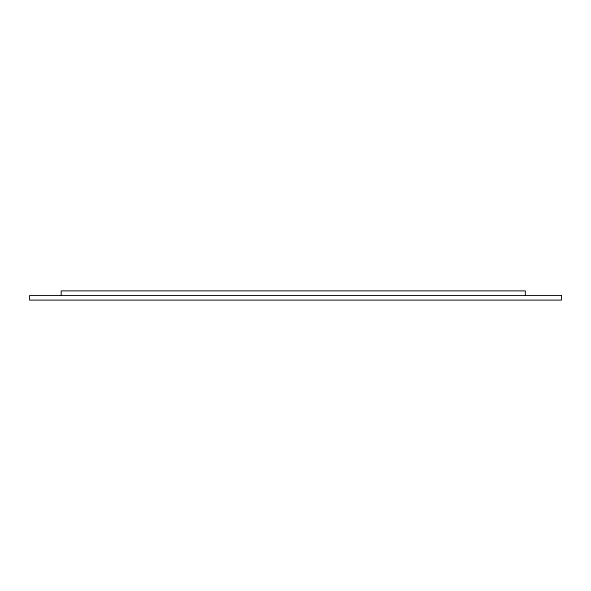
<?xml version="1.0" encoding="UTF-8"?>
<svg xmlns="http://www.w3.org/2000/svg" width="591" height="591" viewBox="0 0 591 591"><rect width="100%" height="100%" fill="white"/><g stroke="black" fill="none" stroke-linecap="round" stroke-linejoin="round"><path stroke-width="0.89" d="M525.377 295.5L525.369 290.875L61.205 290.875L61.205 295.5M561.45 295.5L29.55 295.5L29.55 300.125L561.45 300.125L561.45 295.5"/></g></svg>
